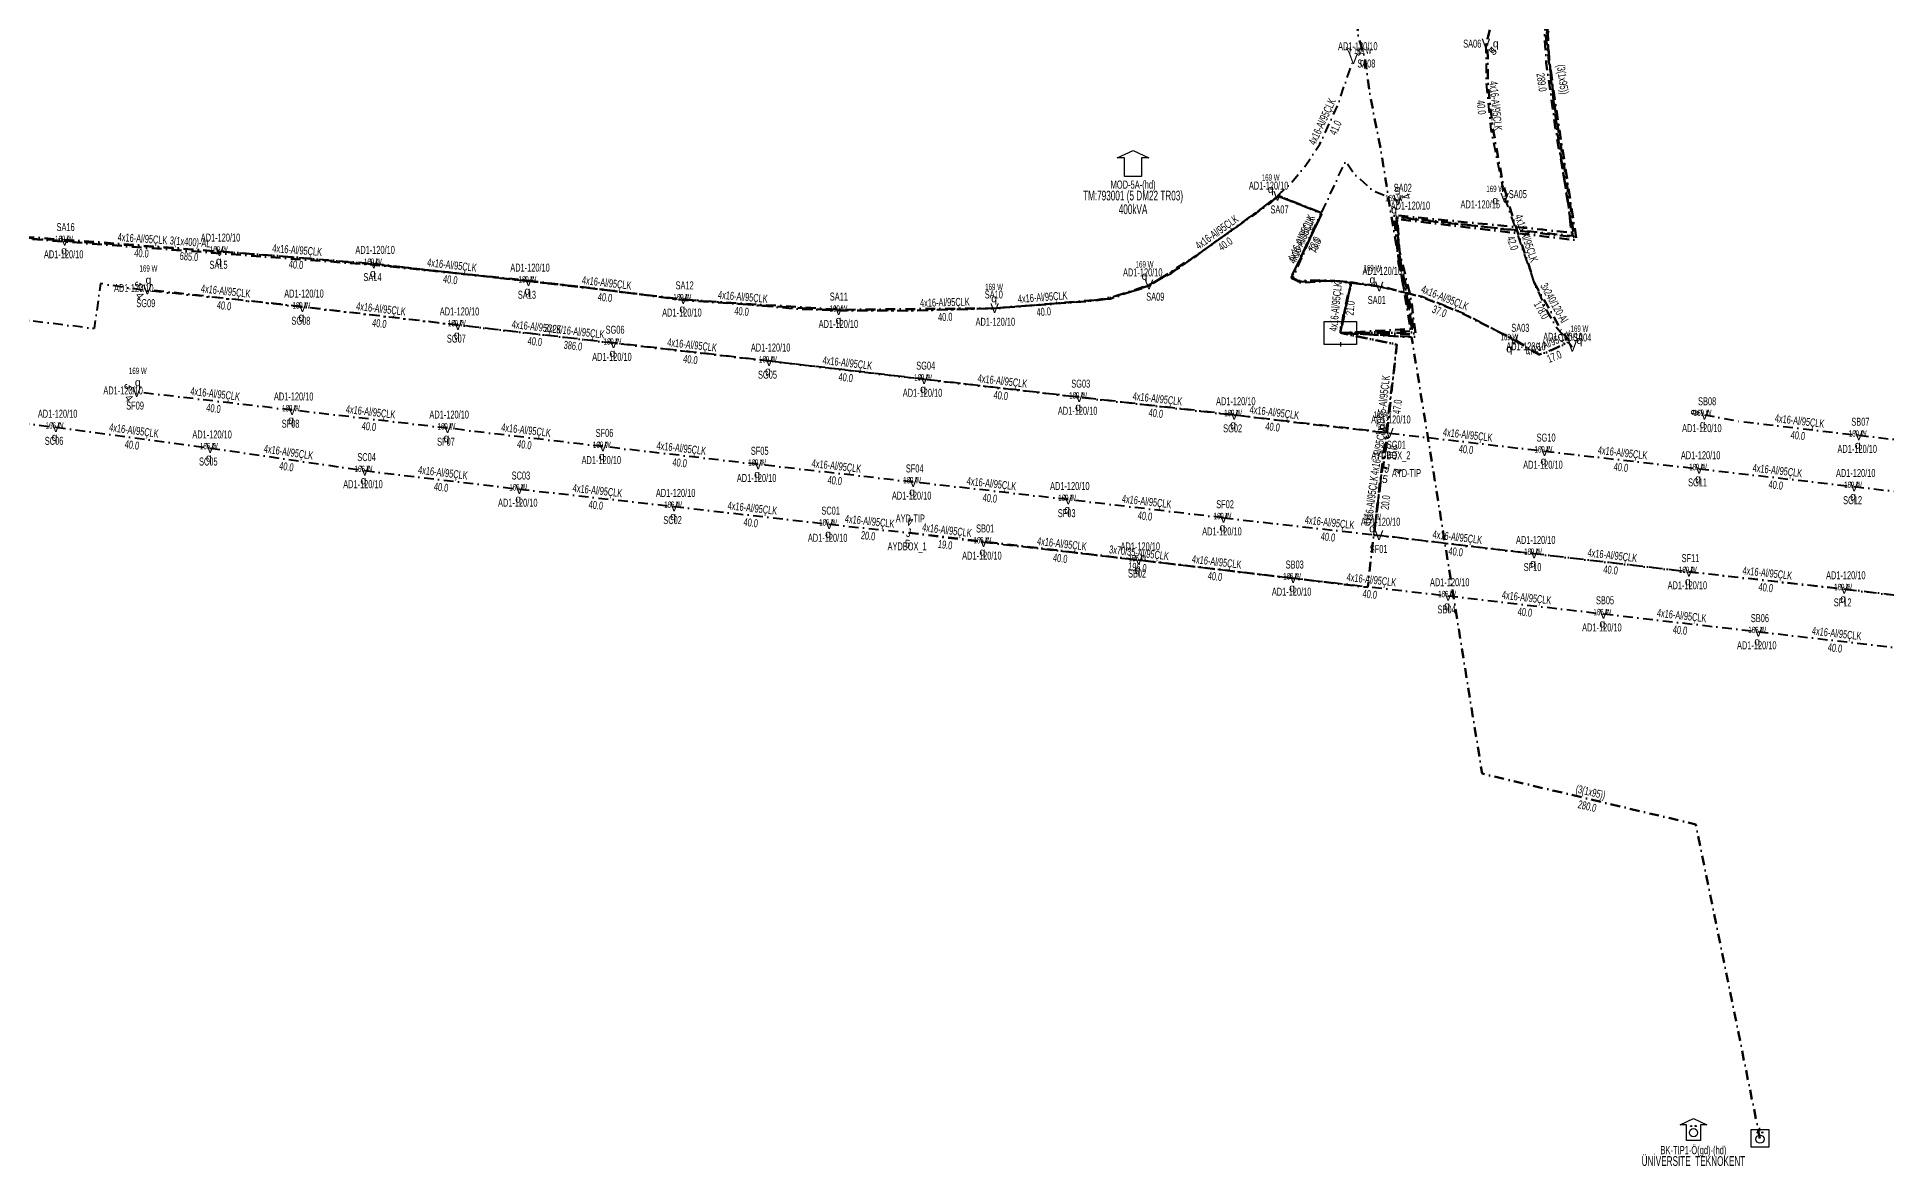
# Model space of a CAD drawing. Header units: millimetres. Extents: x 554556 to 559004, y 4084130 to 4087120.
# Drawn here: x 557771.5 to 558245.2, y 4085521.4 to 4085810.7 of the extents above; entities that cross this region are included whole.
import ezdxf
from ezdxf.enums import TextEntityAlignment as Align

# ---------------------------------------------------------------- set-up
doc = ezdxf.new("R2010")
doc.units = ezdxf.units.MM
doc.linetypes.add('DASHDOT', pattern=[5, 2.5, -1.25, 0, -1.25])
for name, color, linetype, lineweight in [('DIREK_AYD_YENI', 152, 'Continuous', 25), ('DIREK_BOX_YENI', 5, 'Continuous', 25), ('HAT_AYD_YERALTI_YENI', 4, 'DASHDOT', 40), ('HAT_BOX_YERALTI_YENI', 5, 'DASHDOT', 50), ('HAT_OG_YERALTI_MEVCUT', 48, 'DASHDOT', 70), ('HAT_OG_YERALTI_YENI', 1, 'DASHDOT', 70), ('TRAFO_MEVCUT', 5, 'Continuous', 30)]:
    doc.layers.add(name, color=color, linetype=linetype, lineweight=lineweight)
doc.layers.add('LAMBA_GUCU', color=4, linetype='Continuous')
doc.styles.add('Direk', font='B_CAD')
doc.styles.get("Standard").update_dxf_attribs({"font": 'Arial'})

# ---------------------------------------------------------------- blocks, each defined once
blk = doc.blocks.new('MEV_BINA_KARE')
at = {"layer": 'TRAFO_MEVCUT', "linetype": 'Continuous'}
for p, q in [((0, 1.8), (0, 2.7)), ((-2.25, -2.25), (-2.25, 2.25)), ((-2.25, 2.25), (2.25, 2.25)), ((2.25, 2.25), (2.25, -2.25)), ((2.25, -2.25), (-2.25, -2.25))]:
    blk.add_line(p, q, dxfattribs=at)
blk = doc.blocks.new('MEV_MOD')
at = {"layer": 'TRAFO_MEVCUT', "linetype": 'Continuous'}
for p, q in [((-3.4, 2), (0, 3.6)), ((-1.8, 2), (-3.4, 2)), ((-1.8, -2), (-1.8, 2)), ((0, 3.6), (3.4, 2)), ((3.4, 2), (1.8, 2)), ((1.8, 2), (1.8, -2)), ((1.8, -2), (-1.8, -2))]:
    blk.add_line(p, q, dxfattribs=at)
blk = doc.blocks.new('MEV_OZELBINA_KARE')
at = {"layer": 'TRAFO_MEVCUT', "linetype": 'Continuous'}
for p, q in [((-2.25, 2.25), (2.25, 2.25)), ((-2.25, -2.25), (-2.25, 2.25)), ((0, 1.8), (0, 2.7)), ((2.25, 2.25), (2.25, -2.25)), ((2.25, -2.25), (-2.25, -2.25))]:
    blk.add_line(p, q, dxfattribs=at)
for centre, radius in [((0, -0.215091), 1.049264), ((-0.592312, 1.488957), 0.15614), ((0.592312, 1.488957), 0.15614)]:
    blk.add_circle(centre, radius, dxfattribs=at)
blk = doc.blocks.new('MEV_MBK_OZEL')
at = {"layer": 'TRAFO_MEVCUT', "linetype": 'Continuous'}
for p, q in [((-3.4, 2), (0, 3.6)), ((-1.8, 2), (-3.4, 2)), ((-1.8, -2), (-1.8, 2)), ((0, 3.6), (3.4, 2)), ((1.8, 2), (1.8, -2)), ((3.4, 2), (1.8, 2)), ((1.8, -2), (-1.8, -2))]:
    blk.add_line(p, q, dxfattribs=at)
for centre, radius in [((0, 0), 1.049264), ((-0.592312, 1.704048), 0.15614), ((0.592312, 1.704048), 0.15614)]:
    blk.add_circle(centre, radius, dxfattribs=at)

msp = doc.modelspace()

# ---------------------------------------------------------------- linework, layer by layer
at = {"layer": 'HAT_AYD_YERALTI_YENI', "flags": 128}
for points in [[(558142.669392, 4085808.986427), (558142.74382, 4085798.784448), (558143.969782, 4085786.892621), (558145.808724, 4085777.759208), (558147.463772, 4085769.483967)], [(558089.298389, 4085769.946883), (558092.866528, 4085773.413911), (558096.529905, 4085777.83898), (558100.084468, 4085783.170824), (558104.739562, 4085793.249385), (558108.726424, 4085804.997012)], [(558115.344, 4085746.748), (558105.318231, 4085748.130395), (558101.12167, 4085748.413309), (558094.614644, 4085748.2247), (558093.247225, 4085748.931985), (558101.168823, 4085766.897037), (558106.73025, 4085778.913532), (558108.804954, 4085775.707171), (558113.755953, 4085771.274849), (558120.07437, 4085768.775773)], [(558056.375038, 4085747.252104), (558062.02534, 4085750.072843), (558067.756166, 4085754.09893), (558081.865606, 4085764.218553), (558089.298389, 4085769.946883)], [(558089.298389, 4085769.946883), (558100.427011, 4085765.675439), (558093.72926, 4085751.202964), (558092.822483, 4085748.881617), (558094.599765, 4085748.083654), (558103.549105, 4085748.273413), (558115.344, 4085746.748)], [(558147.463772, 4085769.483967), (558155.092307, 4085747.512674), (558158.279807, 4085740.524693), (558160.552064, 4085736.615278), (558164.796, 4085731.297)], [(557738.647263, 4085761.423068), (557778.619887, 4085758.481966)], [(557778.619887, 4085758.481966), (557818.283042, 4085755.792387)], [(557818.283042, 4085755.792387), (557857.807184, 4085752.640562)], [(557857.807184, 4085752.640562), (557897.42705, 4085748.111104)], [(558117.395276, 4085700.127743), (558116.308191, 4085700.309783), (558117.754618, 4085709.266504), (558077.588452, 4085713.828312), (557996.237997, 4085723.227311), (557938.869754, 4085730.043236), (557879.198945, 4085736.842397), (557832.991537, 4085742.317539), (557799.428367, 4085745.706168), (557787.801319, 4085747.486386), (557786.187996, 4085735.970602), (557754.023748, 4085739.873239)], [(557839.530325, 4085741.459192), (557799.803336, 4085745.955878)], [(557897.42705, 4085748.111104), (557937.075287, 4085743.54954)], [(558016.816569, 4085741.206319), (558041.710651, 4085743.102696), (558047.510393, 4085744.281505), (558054.253181, 4085746.120447), (558056.375038, 4085747.252104)], [(558105.389, 4085734.85), (558108.157221, 4085747.852783), (558115.344, 4085746.748)], [(558115.344, 4085746.748), (558126.405627, 4085744.160695), (558136.51981, 4085740.115022), (558142.403338, 4085737.013847), (558149.847, 4085733.066)], [(557879.355063, 4085736.876363), (557839.530325, 4085741.459192)], [(557937.075287, 4085743.54954), (557967.292631, 4085740.952974), (557976.868189, 4085740.662806)], [(557976.868189, 4085740.662806), (557996.552373, 4085740.626249), (558011.713673, 4085741.02523), (558016.816569, 4085741.206319)], [(557919.203265, 4085732.19818), (557879.355063, 4085736.876363)], [(557959.049942, 4085727.634029), (557919.203265, 4085732.19818)], [(558149.847, 4085733.066), (558156.363159, 4085729.239303), (558162.552899, 4085731.797424), (558163.626396, 4085732.482635), (558164.796, 4085731.297)], [(557998.768121, 4085722.995622), (557959.049942, 4085727.634029)], [(558038.48927, 4085718.385616), (557998.768121, 4085722.995622)], [(557836.879964, 4085715.091676), (557797.066003, 4085719.711346)], [(558078.192122, 4085713.881629), (558038.48927, 4085718.385616)], [(557736.702735, 4085715.702849), (557776.360608, 4085710.683645)], [(557876.69989, 4085710.461403), (557836.879964, 4085715.091676)], [(558078.192122, 4085713.881629), (558098.349817, 4085711.424515), (558117.926, 4085709.208)], [(558198.655229, 4085713.903737), (558207.43795, 4085712.257728), (558238.181294, 4085708.626995)], [(557776.360608, 4085710.683645), (557815.899378, 4085705.372011)], [(557916.494571, 4085705.753386), (557876.69989, 4085710.461403)], [(558117.395276, 4085700.127743), (558116.277766, 4085700.367555), (558117.665537, 4085708.553378), (558117.926, 4085709.208)], [(558117.926, 4085709.208), (558157.683361, 4085704.566563)], [(558238.181294, 4085708.626995), (558277.731476, 4085704.100913)], [(557815.899378, 4085705.372011), (557855.493663, 4085699.571635)], [(557956.256605, 4085701.172826), (557916.494571, 4085705.753386)], [(558157.683361, 4085704.566563), (558197.278595, 4085700.040671)], [(557855.493663, 4085699.571635), (557895.085983, 4085694.83885)], [(557995.965911, 4085696.655), (557956.256605, 4085701.172826)], [(558117.395276, 4085700.127743), (558116.185965, 4085700.374891), (558113.98359, 4085682.939065), (558115.284, 4085683.014)], [(558516.829863, 4085660.598641), (558500.884632, 4085659.850701), (558456.611968, 4085659.006264), (558433.822609, 4085659.671494), (558432.797221, 4085648.331901), (558403.859356, 4085649.987171), (558388.40536, 4085651.486173), (558376.013699, 4085652.709666), (558353.142199, 4085655.328379), (558330.475916, 4085657.987087), (558312.555059, 4085660.05494), (558289.693902, 4085662.757162), (558270.147852, 4085665.014926), (558248.118513, 4085667.527003), (558228.894701, 4085669.778755), (558198.375461, 4085673.180557), (558174.339664, 4085676.005401), (558142.038299, 4085679.721311), (558115.994642, 4085682.908138), (558113.990482, 4085683.017955), (558115.253377, 4085693.258389), (558116.185912, 4085700.335814), (558117.395276, 4085700.127743)], [(558197.278595, 4085700.040671), (558236.989185, 4085695.483836)], [(557895.085983, 4085694.83885), (557934.728446, 4085690.389311)], [(558035.686737, 4085692.156753), (557995.965911, 4085696.655)], [(558236.989185, 4085695.483836), (558276.627226, 4085690.883103)], [(557934.728446, 4085690.389311), (557974.443205, 4085685.847959)], [(558075.456403, 4085687.49136), (558035.686737, 4085692.156753)], [(557974.443205, 4085685.847959), (557994.816, 4085683.655)], [(557994.816, 4085683.655), (558013.981271, 4085681.277822)], [(558075.456403, 4085687.49136), (558089.582779, 4085685.899681), (558115.284, 4085683.014)], [(558013.981271, 4085681.277822), (558053.719448, 4085676.694953)], [(558115.284, 4085683.014), (558155.020951, 4085678.345416)], [(558053.719448, 4085676.694953), (558093.293397, 4085672.040615)], [(558155.020951, 4085678.345416), (558194.66788, 4085673.682993)], [(558093.293397, 4085672.040615), (558132.994, 4085667.504)], [(558194.66788, 4085673.682993), (558234.450897, 4085669.296219)], [(558234.450897, 4085669.296219), (558273.905307, 4085664.511935)], [(558132.994, 4085667.504), (558172.774811, 4085662.881233)], [(558172.774811, 4085662.881233), (558212.448441, 4085658.308838)], [(558212.448441, 4085658.308838), (558252.18273, 4085653.730886)]]:
    msp.add_lwpolyline(points, dxfattribs=at)
at = {"layer": 'HAT_BOX_YERALTI_YENI', "flags": 128}
for points in [[(558150.220562, 4085831.790986), (558147.246459, 4085825.098853), (558143.069318, 4085810.231066), (558143.210916, 4085798.195238), (558144.436089, 4085787.33476), (558146.915356, 4085773.734207), (558148.544589, 4085767.642293), (558155.12681, 4085747.609939), (558161.927086, 4085735.63862), (558164.052173, 4085732.734335), (558158.269853, 4085729.855817), (558156.270834, 4085729.339941), (558149.983596, 4085733.144526), (558140.40765, 4085737.884136), (558135.886219, 4085740.262654), (558126.224386, 4085744.052262), (558116.068079, 4085746.728369), (558108.072002, 4085747.824605), (558106.137468, 4085739.248168), (558105.389, 4085734.85)], [(557994.816, 4085683.655), (558112.386992, 4085669.717292), (558115.082123, 4085692.735162), (558119.886552, 4085731.909308), (558105.389, 4085734.85)], [(557994.816, 4085683.655), (558112.386992, 4085669.717292), (558115.082123, 4085692.735162), (558119.886552, 4085731.909308), (558105.389, 4085734.85)], [(558117.395276, 4085700.127743), (558116.390167, 4085700.44184), (558119.813711, 4085731.836467), (558105.389, 4085734.85)], [(558117.395276, 4085700.127743), (558116.390167, 4085700.44184), (558119.813711, 4085731.836467), (558105.389, 4085734.85)]]:
    msp.add_lwpolyline(points, dxfattribs=at)
at = {"layer": 'HAT_OG_YERALTI_MEVCUT', "flags": 128}
for points in [[(558105.389, 4085734.85), (558111.905585, 4085734.89843), (558114.593078, 4085735.042919), (558119.422365, 4085735.204371), (558123.88768, 4085735.346186), (558122.260758, 4085745.254164), (558120.509341, 4085754.95163), (558119.771179, 4085764.377058), (558164.933311, 4085759.688889), (558161.219737, 4085784.29042), (558158.012565, 4085810.904126), (558162.523802, 4085830.721188), (558168.363706, 4085837.8125), (558181.573012, 4085846.155219), (558278.61121, 4085860.164861), (558304.556829, 4085865.607394), (558422.778588, 4085907.153025), (558457.161405, 4086025.654895), (558443.789723, 4086140.462038), (558419.136052, 4086141.322895)], [(557921.804963, 4085961.190998), (557923.717323, 4085978.968609), (557940.354781, 4085978.795303), (557989.800456, 4085978.751001), (558044.548669, 4085978.486937), (558047.321579, 4085978.05367), (558052.434131, 4085974.934146), (558054.903754, 4085971.944603), (558056.896783, 4085968.911733), (558071.397987, 4085941.412181), (558091.137034, 4085903.873679), (558104.208213, 4085878.985512), (558104.988094, 4085877.295771), (558105.378034, 4085875.042782), (558105.464688, 4085870.146863), (558104.598153, 4085867.980527), (558102.777418, 4085864.556307), (558099.34161, 4085861.064174), (558102.221484, 4085837.582599), (558104.90774, 4085835.372936), (558108.200571, 4085831.473532), (558109.846986, 4085827.964068), (558111.360406, 4085819.481746), (558109.713991, 4085811.856244), (558111.715192, 4085804.972526), (558112.820724, 4085796.639856), (558115.850222, 4085781.188844), (558118.389118, 4085765.124152), (558123.343163, 4085735.86659), (558105.389, 4085734.85)], [(558527.507181, 4085912.243194), (558527.11006, 4085917.539936), (558505.197071, 4085916.043439), (558471.720711, 4085914.587852), (558424.842413, 4085911.426503), (558388.668844, 4085898.070888), (558293.874131, 4085865.797214), (558279.331923, 4085862.274567), (558239.589243, 4085856.674462), (558181.63351, 4085847.736667), (558168.485717, 4085839.024917), (558163.408317, 4085832.878591), (558162.125605, 4085831.061416), (558158.767652, 4085818.894286), (558157.698725, 4085811.251463), (558158.126296, 4085804.03621), (558160.695475, 4085785.883243), (558163.57906, 4085769.491074), (558164.59454, 4085760.512093), (558157.165502, 4085761.313788), (558119.148524, 4085765.003158), (558120.282984, 4085752.732716), (558123.129886, 4085739.709007), (558123.86188, 4085734.923932), (558105.389, 4085734.85)], [(558105.389, 4085734.85), (558124.753112, 4085733.853337), (558123.553466, 4085743.257057), (558120.547905, 4085755.74892), (558119.984363, 4085764.014213), (558165.89117, 4085758.580277), (558160.41906, 4085793.956207), (558158.882391, 4085804.902952), (558158.541605, 4085811.57261), (558160.683685, 4085822.380377), (558163.342759, 4085830.706115), (558169.019758, 4085836.712215), (558177.905494, 4085841.977837), (558186.379854, 4085845.022024), (558203.608977, 4085848.233169), (558205.641178, 4085872.833496), (558206.242082, 4085888.799189), (558211.85094, 4085890.015316)], [(558105.389, 4085734.85), (558116.624938, 4085734.644595), (558124.249389, 4085734.549499), (558123.424756, 4085740.976341), (558122.482722, 4085745.859017), (558120.590623, 4085753.272568), (558119.48308, 4085764.649393), (558165.223526, 4085759.394434), (558164.395905, 4085766.648296), (558160.066004, 4085794.234263), (558158.265291, 4085811.552362), (558159.579749, 4085818.027285), (558160.45407, 4085822.879364), (558163.13167, 4085830.912163), (558168.584237, 4085836.948934), (558178.942355, 4085843.414722), (558187.656726, 4085846.33574), (558198.610543, 4085847.893617), (558207.195798, 4085849.248171), (558227.156088, 4085851.974455), (558273.021063, 4085858.436522), (558283.809512, 4085860.152069), (558285.339011, 4085856.258799), (558291.178915, 4085814.267111), (558296.439088, 4085775.083005), (558353.030536, 4085783.008588), (558475.123545, 4085796.454226), (558479.851086, 4085754.740628), (558493.338483, 4085757.66058), (558493.993753, 4085751.657719)], [(558212.86168, 4085528.521996), (558196.407419, 4085608.9526), (558141.696937, 4085621.950164), (558123.644569, 4085733.767065), (558105.389, 4085734.85)]]:
    msp.add_lwpolyline(points, dxfattribs=at)
at = {"layer": 'HAT_OG_YERALTI_YENI', "flags": 128}
for points in [[(556908.394, 4085680.576), (556909.508278, 4085676.18837), (556911.116978, 4085672.931733), (556927.714057, 4085676.894629), (557092.798113, 4085710.297506), (557346.853042, 4085762.15357), (557390.849225, 4085770.894533), (557413.710233, 4085774.277079), (557427.114768, 4085775.613223), (557430.692184, 4085776.690758), (557434.054093, 4085779.966464), (557436.252264, 4085783.802488), (557436.640177, 4085787.897121), (557442.243358, 4085788.845352), (557443.450197, 4085783.54388), (557448.14825, 4085779.018233), (557449.010278, 4085778.328611), (557453.665229, 4085777.897597), (557473.843851, 4085779.668172), (557477.550571, 4085779.62507), (557508.098492, 4085779.938989), (557536.102871, 4085778.563563), (557589.440024, 4085774.13929), (557606.21321, 4085772.000701), (557629.668128, 4085769.378412), (557683.862102, 4085765.954868), (557699.741519, 4085764.425199), (557780.653324, 4085758.074252), (557858.35509, 4085752.231208), (557897.368923, 4085748.254069), (557937.670231, 4085743.349507), (557976.778759, 4085740.792775), (558017.260685, 4085741.15968), (558046.469822, 4085743.60791), (558056.667613, 4085747.104296), (558068.583128, 4085754.707624), (558089.634281, 4085769.931469), (558100.700632, 4085765.512228), (558092.780604, 4085748.943369), (558095.217719, 4085747.682191), (558102.933685, 4085748.239344), (558108.139007, 4085747.675711), (558105.389, 4085734.85)], [(557473.457977, 4085780.413567), (557477.07814, 4085779.822111), (557494.617231, 4085780.020293), (557534.656916, 4085778.865326), (557573.721979, 4085775.86781), (557609.083482, 4085771.832838), (557628.168338, 4085769.774365), (557649.595095, 4085768.314425), (557698.01595, 4085765.009604), (557741.620327, 4085761.36199), (557786.679657, 4085758.144311), (557834.574927, 4085754.453576), (557859.582734, 4085752.265969), (557913.970201, 4085746.299018), (557937.602775, 4085743.210134), (557958.084865, 4085741.793135), (557977.407591, 4085740.590832), (557995.114528, 4085740.548366), (558016.326588, 4085741.149517), (558040.179544, 4085742.909626), (558045.504029, 4085743.510778), (558056.567951, 4085747.155166), (558064.082345, 4085751.577923), (558083.780447, 4085765.570163), (558087.516174, 4085768.189466), (558089.362568, 4085770.03586), (558100.655628, 4085765.398405), (558092.75478, 4085749.081436), (558094.687052, 4085747.922073), (558099.356119, 4085748.232938), (558105.195876, 4085748.104119), (558108.201634, 4085747.803544), (558105.539391, 4085736.295787), (558105.389, 4085734.85)]]:
    msp.add_lwpolyline(points, dxfattribs=at)

# ---------------------------------------------------------------- block references
at = {"layer": 'TRAFO_MEVCUT', "xscale": 1.199999999999999, "yscale": 1.199999999999999, "zscale": 1.199999999999999}
msp.add_blockref('MEV_MOD', (558052.288367, 4085777.295137), dxfattribs=at)
msp.add_blockref('MEV_MOD', (558052.288367, 4085777.295137), dxfattribs=at)
at = {"layer": 'TRAFO_MEVCUT', "xscale": 1.85, "yscale": 1.3, "zscale": 1.85, "rotation": 180}
msp.add_blockref('MEV_BINA_KARE', (558105.389, 4085734.85), dxfattribs=at)
msp.add_blockref('MEV_BINA_KARE', (558105.389, 4085734.85), dxfattribs=at)
at = {"layer": 'TRAFO_MEVCUT'}
for name, p in [('MEV_MBK_OZEL', (558195.826472, 4085529.968484)), ('MEV_MBK_OZEL', (558195.826472, 4085529.968484)), ('MEV_OZELBINA_KARE', (558212.86168, 4085528.521996)), ('MEV_OZELBINA_KARE', (558212.86168, 4085528.521996))]:
    msp.add_blockref(name, p, dxfattribs=at)

# ---------------------------------------------------------------- texts
at = {"layer": 'DIREK_AYD_YENI', "width": 0.53}
for s, p in [('AD1-120/10', (558109.851229, 4085808.311347)), ('SA06', (558139.169485, 4085808.960893)), ('SA08', (558112.040758, 4085803.872207)), ('AD1-120/10', (558087.006854, 4085772.592421)), ('SA02', (558121.361665, 4085772.030442)), ('AD1-120/15', (558141.22342, 4085767.785157)), ('SA05', (558150.840872, 4085770.403314)), ('SA07', (558089.804325, 4085766.483643)), ('AD1-120/10', (558123.329039, 4085767.488478)), ('SA16', (557778.866699, 4085761.973253)), ('AD1-120/10', (557818.540554, 4085759.2829)), ('AD1-120/10', (557778.373075, 4085754.99068)), ('AD1-120/10', (557858.145115, 4085756.12421)), ('SA15', (557818.02553, 4085752.301873)), ('SA14', (557857.469254, 4085749.156915)), ('AD1-120/10', (557897.82584, 4085751.588311)), ('AD1-120/10', (558054.769717, 4085750.36224)), ('AD1-120/10', (558116.119751, 4085750.7568)), ('AD1-120/10', (557796.325544, 4085746.349529)), ('AD1-120/10', (557839.927211, 4085744.936617)), ('SA13', (557897.02826, 4085744.633898)), ('SA12', (557937.425167, 4085747.032008)), ('SA11', (557976.924451, 4085744.162353)), ('SA10', (558016.621539, 4085744.700881)), ('SA09', (558057.980358, 4085744.141968)), ('SG09', (557799.409686, 4085742.478086)), ('AD1-120/10', (557879.759173, 4085740.352956)), ('AD1-120/10', (557936.725406, 4085740.067072)), ('SA01', (558114.720181, 4085743.304042)), ('SG08', (557839.133438, 4085737.981768)), ('SG06', (557919.606462, 4085735.674878)), ('AD1-120/10', (557976.811927, 4085737.163258)), ('AD1-120/10', (558017.011599, 4085737.711757)), ('SA03', (558151.486837, 4085736.158076)), ('SG07', (557878.950953, 4085733.399771)), ('AD1-120/10', (557959.452081, 4085731.11085)), ('AD1-120/10', (558152.939076, 4085731.426163)), ('AD1-120/10', (558162.406285, 4085733.854198)), ('SA04', (558167.353198, 4085733.686715)), ('AD1-120/10', (557918.800068, 4085728.721481)), ('SG04', (557999.172861, 4085726.472142)), ('SG05', (557958.647803, 4085724.157207)), ('SG03', (558038.888279, 4085721.862797)), ('AD1-120/10', (557793.589329, 4085720.114749)), ('SF09', (557796.6626, 4085716.234672)), ('AD1-120/10', (557837.283794, 4085718.568301)), ('AD1-120/10', (557998.363381, 4085719.519103)), ('AD1-120/10', (558078.601132, 4085717.357649)), ('SB08', (558199.332874, 4085717.33751)), ('AD1-120/10', (557776.813344, 4085714.15424)), ('SF08', (557836.476134, 4085711.615051)), ('AD1-120/10', (557877.107623, 4085713.937572)), ('AD1-120/10', (558038.090261, 4085714.908434)), ('AD1-120/10', (558118.32581, 4085712.68509)), ('SB07', (558238.58551, 4085712.103575)), ('SC06', (557775.907871, 4085707.21305)), ('AD1-120/10', (557816.386048, 4085708.83801)), ('SF07', (557876.292156, 4085706.985233)), ('SF06', (557916.90045, 4085709.229773)), ('SG02', (558077.783111, 4085710.40561)), ('SG01', (558119.719316, 4085706.202336)), ('SG10', (558158.085023, 4085708.043439)), ('AD1-120/10', (558197.977584, 4085710.469964)), ('SC05', (557815.412709, 4085701.906011)), ('SC04', (557855.955076, 4085703.041087)), ('AD1-120/10', (557916.088691, 4085702.277)), ('SF05', (557956.654705, 4085704.650112)), ('AD1-120/10', (558197.676838, 4085703.517941)), ('AD1-120/10', (558237.777078, 4085705.150415)), ('SC03', (557895.488895, 4085698.315581)), ('AD1-120/10', (557955.858505, 4085697.69554)), ('SF04', (557996.360659, 4085700.132668)), ('AD1-120/10', (558157.281699, 4085701.089687)), ('AD1-120/10', (558237.390456, 4085698.960758)), ('AD1-120/10', (557855.032251, 4085696.102182)), ('AD1-120/10', (557935.122459, 4085693.867062)), ('AD1-120/10', (557995.571162, 4085693.177332)), ('AD1-120/10', (558036.087555, 4085695.633726)), ('SG11', (558196.880352, 4085696.563402)), ('SG12', (558236.587914, 4085692.006915)), ('AD1-120/10', (557894.68307, 4085691.362118)), ('SC01', (557974.829314, 4085689.326597)), ('SF03', (558035.285918, 4085688.679779)), ('SF02', (558075.85624, 4085690.968447)), ('SC02', (557934.334433, 4085686.911559)), ('AD1-120/10', (557974.057097, 4085682.369322)), ('SB01', (558014.397179, 4085684.753023)), ('AD1-120/10', (558075.056567, 4085684.014274)), ('AD1-120/10', (558115.683459, 4085686.49113)), ('AD1-120/10', (558013.565363, 4085677.802621)), ('AD1-120/10', (558054.124352, 4085680.171453)), ('SF01', (558115.180082, 4085679.515543)), ('AD1-120/10', (558155.429538, 4085681.821485)), ('SB02', (558053.314545, 4085673.218453)), ('SB03', (558093.696489, 4085675.517326)), ('SF10', (558154.612363, 4085674.869347)), ('SF11', (558195.064077, 4085677.160496)), ('AD1-120/10', (558092.890305, 4085668.563905)), ('AD1-120/10', (558133.394682, 4085670.980989)), ('AD1-120/10', (558194.271682, 4085670.20549)), ('AD1-120/10', (558234.853372, 4085672.773001)), ('SB04', (558132.593318, 4085664.027011)), ('SB05', (558173.177174, 4085666.358028)), ('SF12', (558234.048422, 4085665.819437)), ('AD1-120/10', (558172.372449, 4085659.404438)), ('SB06', (558212.849102, 4085661.78583)), ('AD1-120/10', (558212.047779, 4085654.831847))]:
    msp.add_text(s, height=2.05, dxfattribs=at).set_placement(p, align=Align.MIDDLE_CENTER)
at = {"layer": 'DIREK_AYD_YENI', "color": 32, "style": 'Direk'}
for s, rotation, p in [('4', 206.254028, (558107.620544, 4085807.239117)), ('5', 138.754029, (558110.374656, 4085806.876728)), ('5', 45.417993, (558144.450008, 4085807.021025)), ('4', 405.417994, (558144.450008, 4085807.231603)), ('5', 180.920094, (558120.034225, 4085771.275451)), ('4', 113.420095, (558122.368408, 4085769.769447)), ('5', 241.042195, (557797.615895, 4085747.166292)), ('4', 308.542194, (557797.847963, 4085744.398151)), ('5', 240.881489, (557794.881966, 4085720.92789)), ('4', 308.381488, (557795.106268, 4085718.15911)), ('5', 259.110689, (558196.200244, 4085714.432692)), ('4', 258.836301, (558196.202534, 4085714.387769))]:
    msp.add_text(s, height=2, rotation=rotation, dxfattribs=at).set_placement(p, align=Align.MIDDLE_CENTER)
at = {"layer": 'DIREK_AYD_YENI', "style": 'Direk'}
for p in [(558142.669392, 4085808.986427), (558108.726424, 4085804.997012), (558089.298389, 4085769.946883), (558120.07437, 4085768.775773), (558147.463772, 4085769.483967), (557778.619887, 4085758.481966), (557818.283042, 4085755.792387), (557857.807184, 4085752.640562), (557799.803336, 4085745.955878), (557897.42705, 4085748.111104), (558056.375038, 4085747.252104), (558115.344, 4085746.748), (557839.530325, 4085741.459192), (557937.075287, 4085743.54954), (557976.868189, 4085740.662806), (558016.816569, 4085741.206319), (557879.355063, 4085736.876363), (557919.203265, 4085732.19818), (558149.847, 4085733.066), (558164.796, 4085731.297), (557959.049942, 4085727.634029), (557998.768121, 4085722.995622), (557797.066003, 4085719.711346), (558038.48927, 4085718.385616), (557776.360608, 4085710.683645), (557836.879964, 4085715.091676), (558078.192122, 4085713.881629), (558198.655229, 4085713.903737), (557876.69989, 4085710.461403), (558117.926, 4085709.208), (558238.181294, 4085708.626995), (557815.899378, 4085705.372011), (557916.494571, 4085705.753386), (557956.256605, 4085701.172826), (558157.683361, 4085704.566563), (557855.493663, 4085699.571635), (557995.965911, 4085696.655), (558197.278595, 4085700.040671), (557895.085983, 4085694.83885), (558035.686737, 4085692.156753), (558236.989185, 4085695.483836), (557934.728446, 4085690.389311), (558075.456403, 4085687.49136), (557974.443205, 4085685.847959), (558115.284, 4085683.014), (558013.981271, 4085681.277822), (558155.020951, 4085678.345416), (558053.719448, 4085676.694953), (558194.66788, 4085673.682993), (558093.293397, 4085672.040615), (558234.450897, 4085669.296219), (558132.994, 4085667.504), (558172.774811, 4085662.881233), (558212.448441, 4085658.308838)]:
    msp.add_text('V', height=2.5, dxfattribs=at).set_placement(p, align=Align.MIDDLE_CENTER)
at = {"layer": 'DIREK_AYD_YENI', "color": 4, "style": 'Direk'}
for p in [(558145.169326, 4085809.004665), (558111.093805, 4085804.19358), (558087.530622, 4085771.71465), (558145.051559, 4085768.827291), (558119.154874, 4085766.451009), (557778.443593, 4085755.98819), (557818.099105, 4085753.299162), (557857.565805, 4085750.152243), (558055.22838, 4085749.47363), (557800.084515, 4085748.440016), (557897.1422, 4085745.627385), (558113.576233, 4085748.515767), (557936.825372, 4085741.062063), (558016.677262, 4085743.702434), (557839.246834, 4085738.975317), (557976.828002, 4085738.163129), (557879.066413, 4085734.393083), (558148.675688, 4085730.857374), (558166.62257, 4085733.003939), (557918.915267, 4085729.714824), (557797.354149, 4085722.194685), (557958.7627, 4085725.150585), (557998.479021, 4085720.512394), (557836.591514, 4085712.608373), (558038.204263, 4085715.901914), (558077.899971, 4085711.398758), (558198.171197, 4085711.451042), (557776.037224, 4085708.204649), (557876.408652, 4085707.978425), (558116.158233, 4085710.975767), (557815.551757, 4085702.896297), (557916.204657, 4085703.270253), (558157.396459, 4085702.08308), (558237.892569, 4085706.143724), (557855.164083, 4085697.093454), (557955.972248, 4085698.689051), (558196.994136, 4085697.556908), (557894.798188, 4085692.35547), (557995.683947, 4085694.170952), (558236.702563, 4085693.000321), (557934.447008, 4085687.905203), (558035.400438, 4085689.6732), (557974.167414, 4085683.363218), (558075.170806, 4085685.007727), (558113.516233, 4085684.781767), (558013.684194, 4085678.795536), (558053.430231, 4085674.211738), (558154.729103, 4085675.862509), (558093.005474, 4085669.55725), (558194.384882, 4085671.199062), (558132.707799, 4085665.020436), (558234.163414, 4085666.812804), (558172.487409, 4085660.397808), (558212.162254, 4085655.825273)]:
    msp.add_text('q', height=2, dxfattribs=at).set_placement(p, align=Align.MIDDLE_CENTER)
at = {"layer": 'DIREK_BOX_YENI', "width": 0.53}
for s, p in [('AYDBOX_2', (558118.324256, 4085703.502206)), ('AYDBOX_2', (558118.324256, 4085703.502206)), ('AYD-TIP', (558122.318508, 4085698.952124)), ('AYD-TIP', (558122.318508, 4085698.952124)), ('AYD-TIP', (557995.230355, 4085687.318902)), ('AYD-TIP', (557995.230355, 4085687.318902)), ('AYDBOX_1', (557994.413284, 4085680.178246)), ('AYDBOX_1', (557994.413284, 4085680.178246))]:
    msp.add_text(s, height=2.05, dxfattribs=at).set_placement(p, align=Align.MIDDLE_CENTER)
at = {"layer": 'DIREK_BOX_YENI', "color": 32, "style": 'Direk'}
for s, rotation, p in [('5', 348.531747, (558116.838566, 4085697.383645)), ('5', 348.531747, (558116.838566, 4085697.383645)), ('4', 436.569829, (558120.118706, 4085699.477415)), ('4', 436.569829, (558120.118706, 4085699.477415)), ('4', 173.547775, (557995.130649, 4085686.437265)), ('4', 173.547775, (557995.130649, 4085686.437265)), ('5', 353.392819, (557994.493827, 4085680.873597)), ('5', 353.392819, (557994.493827, 4085680.873597))]:
    msp.add_text(s, height=2, rotation=rotation, dxfattribs=at).set_placement(p, align=Align.MIDDLE_CENTER)
at = {"layer": 'DIREK_BOX_YENI', "style": 'Direk', "width": 0.8}
for rotation, p in [(348.398488, (558117.395276, 4085700.127743)), (348.398488, (558117.395276, 4085700.127743)), (351.001561, (557994.816, 4085683.655)), (351.001561, (557994.816, 4085683.655))]:
    msp.add_text('J', height=2.25, rotation=rotation, dxfattribs=at).set_placement(p, align=Align.MIDDLE_CENTER)
at = {"layer": 'HAT_AYD_YERALTI_YENI', "lineweight": 30, "width": 0.53}
for s, rotation, p in [('4x16-Al/95ÇLK', 275.885988, (558144.20232, 4085792.925702)), ('4x16-Al/95ÇLK', 65.208687, (558101.64035, 4085788.566522)), ('4x16-Al/95ÇLK', 35.648986, (558074.315491, 4085759.849454)), ('4x16-Al/95ÇLK', 425.165658, (558096.306738, 4085758.796198)), ('4x16-Al/95ÇLK', 356.120681, (557798.508971, 4085757.985229)), ('4x16-Al/95ÇLK', 66.205165, (558096.430277, 4085758.257455)), ('4x16-Al/95ÇLK', 289.147238, (558152.081017, 4085758.777118)), ('4x16-Al/95ÇLK', 355.440638, (557838.112681, 4085755.063785)), ('4x16-Al/95ÇLK', 353.478095, (557877.713663, 4085751.220333)), ('4x16-Al/95ÇLK', 353.542193, (557819.762431, 4085744.552142)), ('4x16-Al/95ÇLK', 353.436927, (557917.34832, 4085746.674752)), ('4x16-Al/95ÇLK', 355.088657, (557952.256731, 4085743.098136)), ('4x16-Al/95ÇLK', 4.356255, (558029.199046, 4085743.002052)), ('4x16-Al/95ÇLK', 84.369742, (558105.188972, 4085741.480191)), ('4x16-Al/95ÇLK', 338.198591, (558131.778401, 4085742.927064)), ('4x16-Al/95ÇLK', 353.435567, (557859.539866, 4085740.012205)), ('4x16-Al/95ÇLK', 1.507436, (558004.110662, 4085741.675445)), ('4x16-Al/95ÇLK', 353.304119, (557899.378274, 4085735.381474)), ('3x25/16-Al/95ÇLK', 353.499497, (557909.13058, 4085734.287352)), ('4x16-Al/95ÇLK', 353.465657, (557939.223333, 4085730.760582)), ('4x16-Al/95ÇLK', 22.454531, (558159.133371, 4085731.303919)), ('4x16-Al/95ÇLK', 353.339002, (557979.007627, 4085726.159088)), ('4x16-Al/95ÇLK', 353.379912, (558018.726688, 4085721.534952)), ('4x16-Al/95ÇLK', 353.381487, (557817.070953, 4085718.245846)), ('4x16-Al/95ÇLK', 353.527899, (558058.436507, 4085716.978205)), ('4x16-Al/95ÇLK', 353.367415, (557856.888104, 4085713.620851)), ('4x16-Al/95ÇLK', 353.050239, (558088.373819, 4085713.496827)), ('4x16-Al/95ÇLK', 353.264671, (558222.909313, 4085711.286495)), ('4x16-Al/95ÇLK', 352.3487, (557796.243165, 4085708.87026)), ('4x16-Al/95ÇLK', 353.252832, (557896.697095, 4085708.951508)), ('4x16-Al/95ÇLK', 80.377933, (558116.13361, 4085704.602543)), ('4x16-Al/95ÇLK', 353.341199, (558137.903243, 4085707.731548)), ('4x16-Al/95ÇLK', 351.665721, (557835.819727, 4085703.312846)), ('4x16-Al/95ÇLK', 353.428531, (557936.472864, 4085704.307522)), ('4x16-Al/95ÇLK', 353.479167, (558177.577508, 4085703.148118)), ('4x16-Al/95ÇLK', 353.183325, (557875.390712, 4085698.049234)), ('4x16-Al/95ÇLK', 353.509227, (557976.207344, 4085699.758465)), ('4x16-Al/95ÇLK', 353.538976, (558015.921972, 4085695.250478)), ('4x16-Al/95ÇLK', 353.453877, (558217.230792, 4085698.606712)), ('4x16-Al/95ÇLK', 353.595826, (557915.002025, 4085693.458776)), ('4x16-Al/95ÇLK', 353.309194, (558055.670605, 4085690.668267)), ('4x16-Al/95ÇLK', 442.800912, (558114.241478, 4085691.763498)), ('4x16-Al/95ÇLK', 353.476607, (557954.682393, 4085688.963132)), ('4x16-Al/95ÇLK', 353.855738, (557984.720476, 4085685.596516)), ('4x16-Al/95ÇLK', 352.929941, (558004.503152, 4085683.309867)), ('4x16-Al/95ÇLK', 353.593775, (558102.52823, 4085685.301533)), ('4x16-Al/95ÇLK', 353.299196, (558135.251657, 4085681.523902)), ('4x16-Al/95ÇLK', 353.421335, (558033.947742, 4085679.830791)), ('4x16-Al/95ÇLK', 353.292903, (558174.94369, 4085676.858387)), ('4x16-Al/95ÇLK', 353.292193, (558073.605708, 4085675.211965)), ('4x16-Al/95ÇLK', 353.707559, (558214.652551, 4085672.334485)), ('4x16-Al/95ÇLK', 353.480777, (558113.240268, 4085670.616709)), ('4x16-Al/95ÇLK', 353.371619, (558152.98252, 4085666.036935)), ('4x16-Al/95ÇLK', 353.425654, (558192.708944, 4085661.439446)), ('4x16-Al/95ÇLK', 353.427694, (558232.412874, 4085656.864276))]:
    msp.add_text(s, height=2.05, rotation=rotation, dxfattribs=at).set_placement(p, align=Align.CENTER)
for s, rotation, p in [('40.0', 275.885988, (558142.511282, 4085792.751368)), ('41.0', 65.208687, (558103.18368, 4085787.853687)), ('40.0', 35.648986, (558075.306281, 4085758.468029)), ('53.0', 425.165658, (558097.849532, 4085758.082205)), ('40.0', 356.120681, (557798.393957, 4085756.289124)), ('73.0', 66.205165, (558097.98577, 4085757.571568)), ('42.0', 289.147238, (558150.475063, 4085758.219523)), ('40.0', 355.440638, (557837.977545, 4085753.369164)), ('40.0', 353.478095, (557877.520572, 4085749.531334)), ('40.0', 353.436927, (557917.154016, 4085744.985893)), ('40.0', 353.542193, (557819.57123, 4085742.862928)), ('40.0', 355.088657, (557952.111187, 4085741.404378)), ('40.0', 4.356255, (558029.328175, 4085741.306963)), ('21.0', 84.369742, (558106.880771, 4085741.313407)), ('37.0', 338.198591, (558131.147037, 4085741.348653)), ('40.0', 353.435567, (557859.345522, 4085738.32335)), ('40.0', 1.507436, (558004.155383, 4085739.976034)), ('40.0', 353.304119, (557899.180055, 4085733.693069)), ('386.0', 353.499497, (557908.938119, 4085732.598281)), ('40.0', 353.465657, (557939.029875, 4085729.071626)), ('17.0', 22.454531, (558159.782686, 4085729.732808)), ('40.0', 353.339002, (557978.810436, 4085724.470563)), ('40.0', 353.381487, (557816.875014, 4085716.557176)), ('40.0', 353.379912, (558018.530703, 4085719.846286)), ('40.0', 353.367415, (557856.69175, 4085711.932228)), ('40.0', 353.527899, (558058.244884, 4085715.28904)), ('40.0', 353.050239, (558088.16812, 4085711.809317)), ('40.0', 352.3487, (557796.016821, 4085707.185396)), ('40.0', 353.252832, (557896.497365, 4085707.263281)), ('40.0', 353.264671, (558222.709931, 4085709.598228)), ('40.0', 353.428531, (557936.278312, 4085702.618691)), ('10.0', 80.377933, (558117.809694, 4085704.31839)), ('40.0', 353.341199, (558137.706117, 4085706.043015)), ('40.0', 351.665721, (557835.573315, 4085701.630799)), ('40.0', 353.509227, (557976.015171, 4085698.069362)), ('40.0', 353.479167, (558177.384448, 4085701.459116)), ('40.0', 353.183325, (557875.188934, 4085696.361251)), ('40.0', 353.538976, (558015.730676, 4085693.561275)), ('40.0', 353.453877, (558217.036987, 4085696.917796)), ('40.0', 353.595826, (557914.812404, 4085691.769384)), ('40.0', 353.309194, (558055.472536, 4085688.979846)), ('20.0', 442.800912, (558115.928076, 4085691.550458)), ('40.0', 353.476607, (557954.489258, 4085687.274138)), ('20.0', 353.855738, (557984.538522, 4085683.906282)), ('40.0', 353.593775, (558102.338549, 4085683.612148)), ('19.0', 352.929941, (558004.293911, 4085681.622793)), ('40.0', 353.299196, (558135.053293, 4085679.835514)), ('40.0', 353.421335, (558033.752977, 4085678.141984)), ('40.0', 353.292903, (558174.74514, 4085675.170022)), ('40.0', 353.292193, (558073.407137, 4085673.523602)), ('40.0', 353.707559, (558214.466225, 4085670.644727)), ('40.0', 353.480777, (558113.047255, 4085668.927701)), ('40.0', 353.371619, (558152.786291, 4085664.348298)), ('40.0', 353.425654, (558192.514307, 4085659.750625)), ('40.0', 353.427694, (558232.218297, 4085655.175448))]:
    msp.add_text(s, height=2.05, rotation=rotation, dxfattribs=at).set_placement(p, align=Align.TOP_CENTER)
at = {"layer": 'HAT_BOX_YERALTI_YENI', "lineweight": 30, "width": 0.53}
for s, rotation, p in [('3x240/120-Al', 299.598626, (558159.266029, 4085742.044113)), ('3x70/35-Al/95ÇLK', 83.77656, (558117.256948, 4085716.231299)), ('3x70/35-Al/95ÇLK', 83.77656, (558117.256948, 4085716.231299)), ('3x70/35-Al/95ÇLK', 353.2393, (558053.701561, 4085677.530235)), ('3x70/35-Al/95ÇLK', 353.2393, (558053.701561, 4085677.530235))]:
    msp.add_text(s, height=2.05, rotation=rotation, dxfattribs=at).set_placement(p, align=Align.CENTER)
for s, rotation, p in [('178.0', 299.598626, (558157.787868, 4085741.204447)), ('47.0', 83.77656, (558118.946929, 4085716.047008)), ('47.0', 83.77656, (558118.946929, 4085716.047008)), ('196.0', 353.2393, (558053.501432, 4085675.842056)), ('196.0', 353.2393, (558053.501432, 4085675.842056))]:
    msp.add_text(s, height=2.05, rotation=rotation, dxfattribs=at).set_placement(p, align=Align.TOP_CENTER)
at = {"layer": 'HAT_OG_YERALTI_MEVCUT', "lineweight": 30, "width": 0.53}
for rotation, p in [(277.990783, (558161.334219, 4085799.665903)), (346.635991, (558169.248644, 4085616.278365))]:
    msp.add_text('(3(1x95))', height=2.05, rotation=rotation, dxfattribs=at).set_placement(p, align=Align.CENTER)
for s, rotation, p in [('289.0', 277.990783, (558157.967232, 4085799.193256)), ('280.0', 346.635991, (558168.855712, 4085614.624399))]:
    msp.add_text(s, height=2.05, rotation=rotation, dxfattribs=at).set_placement(p, align=Align.TOP_CENTER)
at = {"layer": 'HAT_OG_YERALTI_YENI', "lineweight": 30, "width": 0.53}
msp.add_text('3(1x400)-AL', height=2.05, rotation=355.593585, dxfattribs=at).set_placement((557810.692598, 4085757.146431), align=Align.CENTER)
msp.add_text('685.0', height=2.05, rotation=355.593585, dxfattribs=at).set_placement((557810.561986, 4085755.451456), align=Align.TOP_CENTER)
at = {"layer": 'LAMBA_GUCU', "linetype": 'Continuous', "lineweight": 20, "width": 0.55}
for s, p in [('169 W', (558111.093148, 4085807.135686)), ('169 W', (558087.529964, 4085774.656755)), ('169 W', (558119.154216, 4085769.393114)), ('169 W', (558145.050901, 4085771.769396)), ('169 W', (557778.442935, 4085758.930295)), ('169 W', (557818.098447, 4085756.241268)), ('169 W', (557800.083857, 4085751.382121)), ('169 W', (557857.565147, 4085753.094348)), ('169 W', (558055.227722, 4085752.415735)), ('169 W', (558113.575575, 4085751.457872)), ('169 W', (557897.141542, 4085748.569491)), ('169 W', (558016.676604, 4085746.64454)), ('169 W', (557839.246177, 4085741.917423)), ('169 W', (557936.824714, 4085744.004169)), ('169 W', (557976.827344, 4085741.105234)), ('169 W', (557879.065755, 4085737.335188)), ('169 W', (558166.621912, 4085735.946045)), ('169 W', (557918.914609, 4085732.656929)), ('169 W', (558148.67503, 4085733.799479)), ('169 W', (557958.762042, 4085728.09269)), ('169 W', (557797.353491, 4085725.13679)), ('169 W', (557998.478363, 4085723.4545)), ('169 W', (558038.203606, 4085718.84402)), ('166 W', (557776.036566, 4085711.146754)), ('169 W', (557836.590856, 4085715.550478)), ('169 W', (558077.899313, 4085714.340864)), ('169 W', (558116.157575, 4085713.917872)), ('169 W', (558198.170539, 4085714.393148)), ('169 W', (557876.407994, 4085710.92053)), ('169 W', (558237.891911, 4085709.085829)), ('166 W', (557815.551099, 4085705.838402)), ('169 W', (557916.203999, 4085706.212358)), ('169 W', (557955.97159, 4085701.631156)), ('169 W', (558157.395801, 4085705.025186)), ('166 W', (557855.163425, 4085700.03556)), ('169 W', (557995.68329, 4085697.113057)), ('169 W', (558196.993478, 4085700.499013)), ('166 W', (557894.79753, 4085695.297575)), ('169 W', (558035.39978, 4085692.615305)), ('169 W', (558236.701905, 4085695.942427)), ('166 W', (557934.44635, 4085690.847308)), ('169 W', (558075.170148, 4085687.949832)), ('169 W', (558113.515575, 4085687.723872)), ('166 W', (557974.166756, 4085686.305323)), ('166 W', (558013.683536, 4085681.737641)), ('169 W', (558154.728445, 4085678.804615)), ('166 W', (558053.429573, 4085677.153844)), ('169 W', (558194.384224, 4085674.141167)), ('166 W', (558093.004816, 4085672.499356)), ('169 W', (558234.162757, 4085669.754909)), ('166 W', (558132.707141, 4085667.962542)), ('166 W', (558172.486751, 4085663.339914)), ('166 W', (558212.161596, 4085658.767378))]:
    msp.add_text(s, height=1.65, dxfattribs=at).set_placement(p, align=Align.MIDDLE_CENTER)
at = {"layer": 'TRAFO_MEVCUT', "width": 0.6}
for s, height, p in [('MOD-5A-(hd)', 2.1, (558052.288367, 4085771.795137)), ('MOD-5A-(hd)', 2.1, (558052.288367, 4085771.795137)), ('TM:793001 (5 DM22 TR03)', 2.5, (558052.288367, 4085768.795137)), ('TM:793001 (5 DM22 TR03)', 2.5, (558052.288367, 4085768.795137)), ('400kVA', 2.5, (558052.288367, 4085765.295137)), ('400kVA', 2.5, (558052.288367, 4085765.295137)), ('ÜNİVERSİTE  TEKNOKENT', 2.5, (558195.826472, 4085521.468484)), ('ÜNİVERSİTE  TEKNOKENT', 2.5, (558195.826472, 4085521.468484)), ('BK-TIP1-Ö(gd)-(hd)', 2.1, (558195.826472, 4085524.468484)), ('BK-TIP1-Ö(gd)-(hd)', 2.1, (558195.826472, 4085524.468484))]:
    msp.add_text(s, height=height, dxfattribs=at).set_placement(p, align=Align.CENTER)

doc.saveas('drawing.dxf')
